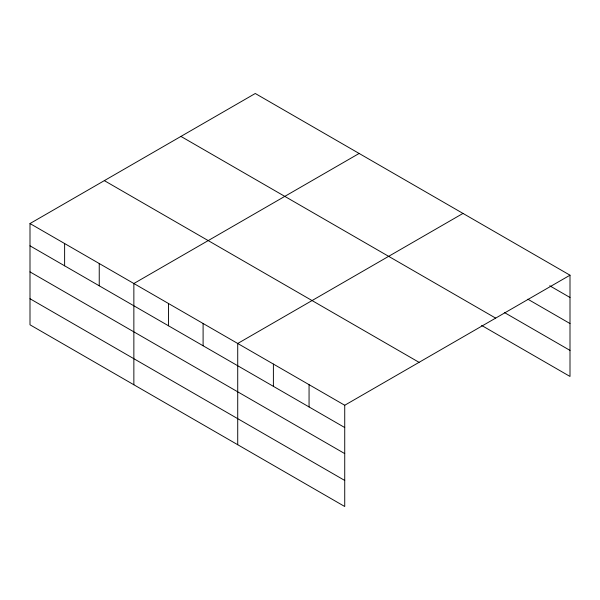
<?xml version="1.0" encoding="UTF-8"?>
<svg xmlns="http://www.w3.org/2000/svg" width="600" height="600" viewBox="0 0 600 600"><rect width="100%" height="100%" fill="white"/><g stroke="black" fill="none" stroke-linecap="round" stroke-linejoin="round"><path stroke-width="0.9" d="M30 223.553L344.73 405.255L344.73 506.505L30 324.803L30 223.553L255.27 93.495L570 275.197L570 376.447L481.635 325.433M359.13 153.458L133.86 283.515L133.86 384.765M462.99 213.42L237.72 343.478L237.72 444.728M344.73 405.255L570 275.197M549.735 285.78L570 297.48M527.842 299.205L570 323.543M504.338 312.48L570 350.392M180.93 136.41L495.66 318.12M104.34 180.63L419.07 362.34M30 245.827L344.73 427.537M30 271.89L344.73 453.6M30 298.74L344.73 480.45M309.06 384.668L309.06 406.942M273.39 364.072L273.39 386.355M203.1 323.49L203.1 345.772M168.48 303.502L168.48 325.785M99.24 263.528L99.24 285.81M64.62 243.54L64.62 265.815"/></g></svg>
